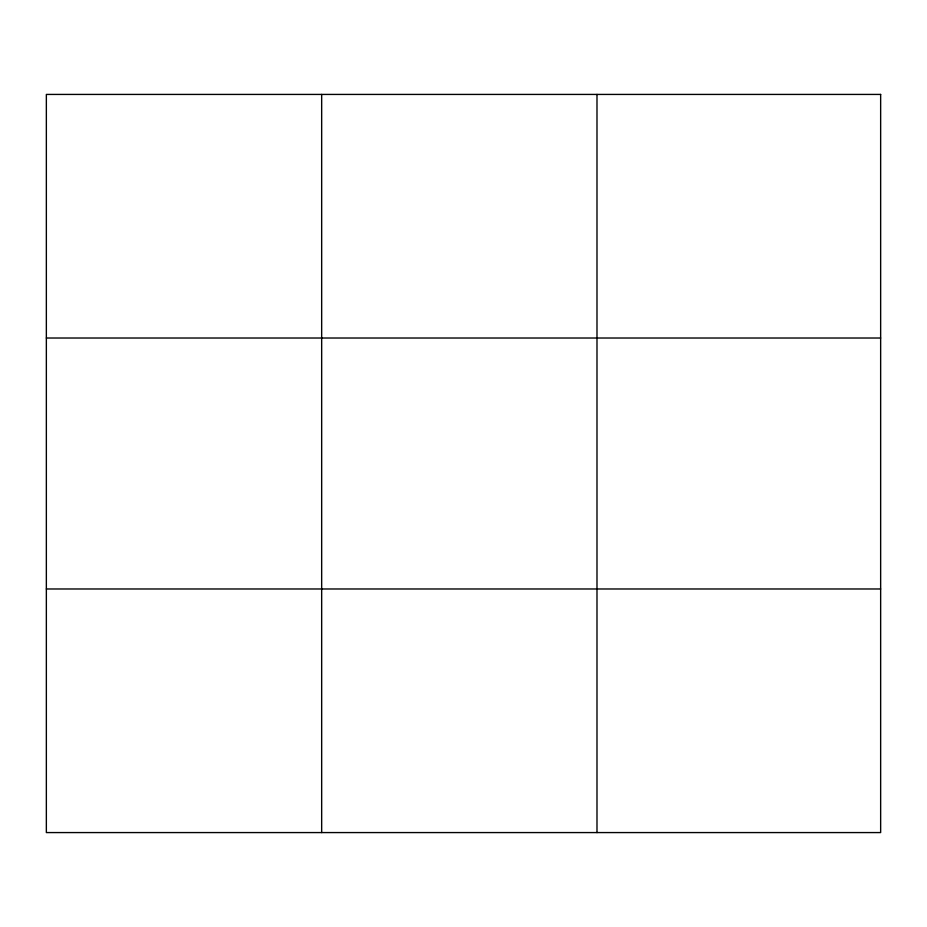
<?xml version="1.0" encoding="UTF-8"?>
<svg xmlns="http://www.w3.org/2000/svg" width="927" height="927" viewBox="0 0 927 927"><rect width="100%" height="100%" fill="white"/><g stroke="black" fill="none" stroke-linecap="round" stroke-linejoin="round"><path stroke-width="1.39" d="M321.669 832.573L321.669 94.427M596.988 832.573L596.988 94.427M46.35 338.019L880.65 338.019M46.35 588.981L880.65 588.981M880.65 94.427L880.65 832.573L46.35 832.573L46.35 94.427L880.65 94.427"/></g></svg>
